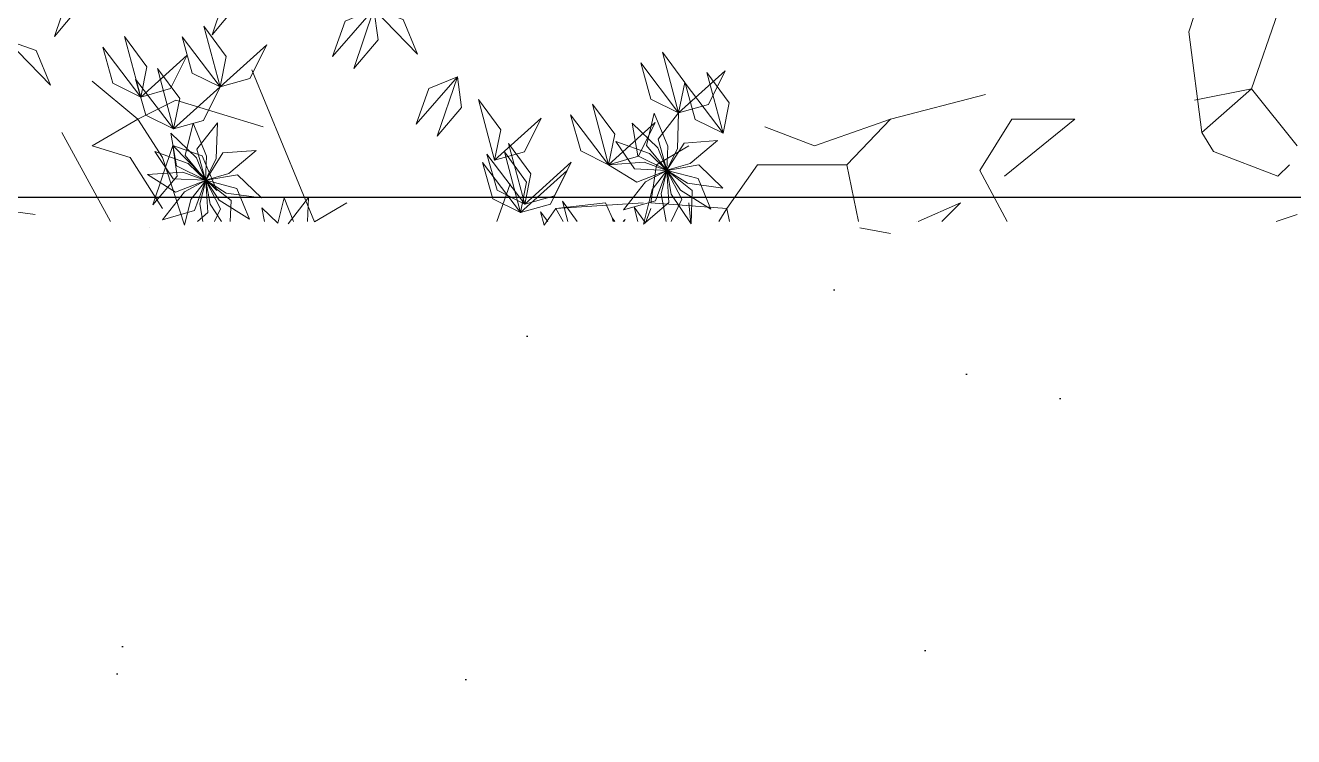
# Model space of a CAD drawing. Header units: inches. Extents: x 4350 to 28384, y -6772 to 993.
# Drawn here: x 15436.1 to 15557.4, y -3622.4 to -3554.4 of the extents above; entities that cross this region are included whole.
import ezdxf

# ---------------------------------------------------------------- set-up
doc = ezdxf.new("R2010")
doc.units = ezdxf.units.IN
doc.header["$MEASUREMENT"] = 0
doc.layers.add('ARREDAMENTO', color=2, linetype='Continuous', lineweight=18)
doc.layers.add('ARREDI_attrezzature', color=7, linetype='Continuous')

# ---------------------------------------------------------------- blocks, each defined once
blk = doc.blocks.new('chioma jacaranda')
at = {"layer": 'ARREDAMENTO'}
for p, q in [((14608.73, -3552.72), (14610.55, -3547.27)), ((14614.73, -3558.17), (14617.27, -3550.9)), ((14608.73, -3552.72), (14610, -3562.35)), ((14508.23, -3561.08), (14503.87, -3557.45)), ((14525.13, -3570.89), (14519.13, -3556.36)), ((14580.2, -3561.08), (14589.29, -3558.72)), ((14614.73, -3558.17), (14609.28, -3559.26)), ((14610, -3562.35), (14614.73, -3558.17)), ((14619.09, -3563.63), (14614.73, -3558.17)), ((14508.23, -3561.08), (14511.86, -3559.26)), ((14511.86, -3559.26), (14520.22, -3561.81)), ((14503.87, -3563.63), (14508.23, -3561.08)), ((14510.59, -3564.72), (14508.23, -3561.08)), ((14580.2, -3561.08), (14572.93, -3563.63)), ((14576.02, -3565.44), (14580.2, -3561.08)), ((14591.83, -3561.08), (14588.74, -3565.99)), ((14591.1, -3566.53), (14597.83, -3561.08)), ((14597.83, -3561.08), (14591.83, -3561.08)), ((14500.96, -3562.35), (14505.62, -3570.84)), ((14572.93, -3563.63), (14568.2, -3561.81)), ((14611.09, -3564.17), (14610, -3562.35)), ((14610, -3562.35), (14611.09, -3564.17)), ((14507.5, -3564.72), (14503.87, -3563.63)), ((14507.5, -3564.72), (14510.59, -3569.62)), ((14512.69, -3571.19), (14510.59, -3564.72)), ((14557.84, -3565.44), (14560.93, -3563.63)), ((14617.27, -3566.53), (14611.09, -3564.17)), ((14611.09, -3564.17), (14617.27, -3566.53)), ((14557.3, -3569.08), (14557.84, -3565.44)), ((14564.57, -3569.62), (14567.48, -3565.44)), ((14567.48, -3565.44), (14576.02, -3565.44)), ((14576.02, -3565.44), (14577.16, -3570.84)), ((14588.74, -3565.99), (14588.74, -3565.99)), ((14588.74, -3565.99), (14591.36, -3570.84)), ((14617.27, -3566.53), (14618.36, -3565.44)), ((14542.56, -3570.84), (14543.85, -3567.26)), ((14494.23, -3569.62), (14498.41, -3570.17)), ((14525.13, -3570.89), (14528.22, -3569.08)), ((14528.22, -3569.08), (14525.13, -3570.89)), ((14548.21, -3569.62), (14547.1, -3571.2)), ((14556.57, -3569.08), (14548.21, -3569.62)), ((14548.21, -3569.62), (14552.94, -3569.08)), ((14548.9, -3570.84), (14548.21, -3569.62)), ((14552.94, -3569.08), (14553.76, -3570.84)), ((14556.79, -3570.99), (14557.3, -3569.62)), ((14564.57, -3569.62), (14557.3, -3569.08)), ((14560.93, -3569.08), (14561.13, -3571.02)), ((14563.8, -3570.84), (14564.57, -3569.62)), ((14564.57, -3569.62), (14564.81, -3570.84)), ((14582.85, -3570.84), (14586.92, -3569.08)), ((14585.11, -3570.84), (14586.92, -3569.08)), ((14617.08, -3570.84), (14619.09, -3570.17)), ((14509.32, -3571.44), (14509.32, -3571.44)), ((14577.29, -3571.44), (14580.2, -3571.99)), ((14582.74, -3570.89), (14582.74, -3570.89))]:
    blk.add_line(p, q, dxfattribs=at)
at = {"layer": 'ARREDAMENTO', "lineweight": 0}
for points in [[(14502.17, -3547.5), (14502.56, -3550.44), (14500.25, -3553.18), (14502.17, -3547.5)], [(14517.25, -3547.31), (14517.64, -3550.25), (14515.33, -3552.99), (14517.25, -3547.31)], [(14530.81, -3550.55), (14528.07, -3551.69), (14526.86, -3555.07), (14530.81, -3550.55)], [(14530.81, -3550.55), (14531.2, -3553.49), (14528.88, -3556.23), (14530.81, -3550.55)], [(14530.81, -3550.55), (14533.6, -3551.55), (14534.98, -3554.86), (14530.81, -3550.55)], [(14516.1, -3557.98), (14516.68, -3555.08), (14514.55, -3552.19), (14516.1, -3557.98)], [(14495.7, -3553.52), (14498.49, -3554.51), (14499.87, -3557.83), (14495.7, -3553.52)], [(14508.5, -3558.95), (14509.09, -3556.05), (14506.96, -3553.16), (14508.5, -3558.95)], [(14516.1, -3557.98), (14513.44, -3556.66), (14512.47, -3553.21), (14516.1, -3557.98)], [(14508.5, -3558.95), (14505.85, -3557.63), (14504.87, -3554.18), (14508.5, -3558.95)], [(14508.5, -3558.95), (14511.35, -3558.15), (14512.95, -3554.94), (14508.5, -3558.95)], [(14516.1, -3557.98), (14518.95, -3557.18), (14520.55, -3553.96), (14516.1, -3557.98)], [(14559.95, -3560.47), (14560.53, -3557.56), (14558.41, -3554.67), (14559.95, -3560.47)], [(14511.64, -3562), (14512.23, -3559.1), (14510.1, -3556.21), (14511.64, -3562)], [(14559.95, -3560.47), (14557.3, -3559.14), (14556.32, -3555.69), (14559.95, -3560.47)], [(14511.64, -3562), (14508.99, -3560.68), (14508.01, -3557.23), (14511.64, -3562)], [(14538.79, -3557.01), (14536.06, -3558.15), (14534.85, -3561.53), (14538.79, -3557.01)], [(14538.79, -3557.01), (14539.18, -3559.95), (14536.87, -3562.69), (14538.79, -3557.01)], [(14559.95, -3560.47), (14562.8, -3559.66), (14564.4, -3556.45), (14559.95, -3560.47)], [(14564.2, -3562.41), (14564.78, -3559.5), (14562.66, -3556.61), (14564.2, -3562.41)], [(14511.64, -3562), (14514.5, -3561.2), (14516.1, -3557.98), (14511.64, -3562)], [(14564.2, -3562.41), (14561.54, -3561.09), (14560.57, -3557.63), (14564.2, -3562.41)], [(14542.35, -3564.98), (14542.93, -3562.08), (14540.8, -3559.19), (14542.35, -3564.98)], [(14553.25, -3565.42), (14553.84, -3562.51), (14551.71, -3559.62), (14553.25, -3565.42)], [(14542.35, -3564.98), (14545.2, -3564.18), (14546.8, -3560.97), (14542.35, -3564.98)], [(14553.25, -3565.42), (14550.6, -3564.1), (14549.62, -3560.64), (14553.25, -3565.42)], [(14557.62, -3560.48), (14558.9, -3563.64), (14558.82, -3565.95), (14556.86, -3563.57), (14557.62, -3560.48)], [(14559.95, -3560.47), (14559.83, -3563.87), (14558.83, -3565.95), (14558, -3562.98), (14559.95, -3560.47)], [(14513.51, -3561.44), (14514.78, -3564.6), (14514.71, -3566.91), (14512.74, -3564.53), (14513.51, -3561.44)], [(14515.84, -3561.42), (14515.72, -3564.83), (14514.71, -3566.9), (14513.88, -3563.93), (14515.84, -3561.42)], [(14553.25, -3565.42), (14556.1, -3564.61), (14557.7, -3561.4), (14553.25, -3565.42)], [(14555.5, -3561.45), (14557.95, -3563.82), (14558.82, -3565.95), (14556.06, -3564.58), (14555.5, -3561.45)], [(14511.59, -3563.57), (14511.98, -3566.51), (14509.67, -3569.25), (14511.59, -3563.57)], [(14511.38, -3562.4), (14513.84, -3564.77), (14514.71, -3566.91), (14511.94, -3565.54), (14511.38, -3562.4)], [(14511.59, -3563.57), (14514.38, -3564.56), (14515.77, -3567.88), (14511.59, -3563.57)], [(14545.23, -3569.19), (14545.82, -3566.28), (14543.69, -3563.39), (14545.23, -3569.19)], [(14553.95, -3563.19), (14557.16, -3564.36), (14558.82, -3565.96), (14555.74, -3565.83), (14553.95, -3563.19)], [(14563.66, -3563.12), (14561.05, -3565.31), (14558.83, -3565.95), (14560.49, -3563.35), (14563.66, -3563.12)], [(14509.84, -3564.15), (14513.04, -3565.32), (14514.71, -3566.91), (14511.62, -3566.78), (14509.84, -3564.15)], [(14519.55, -3564.07), (14516.93, -3566.26), (14514.72, -3566.9), (14516.37, -3564.3), (14519.55, -3564.07)], [(14545.23, -3569.19), (14542.58, -3567.87), (14541.6, -3564.41), (14545.23, -3569.19)], [(14544.83, -3569.99), (14545.41, -3567.09), (14543.28, -3564.2), (14544.83, -3569.99)], [(14544.83, -3569.99), (14542.17, -3568.67), (14541.19, -3565.22), (14544.83, -3569.99)], [(14544.83, -3569.99), (14547.68, -3569.18), (14549.28, -3565.97), (14544.83, -3569.99)], [(14545.23, -3569.19), (14548.08, -3568.38), (14549.68, -3565.17), (14545.23, -3569.19)], [(14553.25, -3565.42), (14556.65, -3565.18), (14558.82, -3565.96), (14555.95, -3567.1), (14553.25, -3565.42)], [(14554.69, -3569.74), (14556.79, -3567.06), (14558.83, -3565.97), (14557.75, -3568.86), (14554.69, -3569.74)], [(14556.59, -3571.1), (14557.42, -3567.79), (14558.83, -3565.97), (14559.02, -3569.04), (14556.59, -3571.1)], [(14558.75, -3570.84), (14558.28, -3568.21), (14558.83, -3565.97), (14560.26, -3568.7), (14559.23, -3570.84)], [(14564.17, -3567.65), (14560.8, -3567.17), (14558.84, -3565.96), (14561.88, -3565.44), (14564.17, -3567.65)], [(14563.02, -3569.67), (14560.13, -3567.87), (14558.84, -3565.96), (14561.83, -3566.73), (14563.02, -3569.67)], [(14561.15, -3571.06), (14559.24, -3568.23), (14558.84, -3565.96), (14561.25, -3567.88), (14561.15, -3571.06)], [(14509.14, -3566.37), (14512.54, -3566.13), (14514.71, -3566.92), (14511.84, -3568.05), (14509.14, -3566.37)], [(14510.58, -3570.7), (14512.68, -3568.01), (14514.71, -3566.92), (14513.64, -3569.81), (14510.58, -3570.7)], [(14512.69, -3571.19), (14513.3, -3568.74), (14514.72, -3566.92), (14514.91, -3570), (14513.92, -3570.84)], [(14514.46, -3570.84), (14514.17, -3569.16), (14514.72, -3566.92), (14516.15, -3569.65), (14515.57, -3570.84)], [(14520.06, -3568.6), (14516.68, -3568.13), (14514.72, -3566.91), (14517.77, -3566.4), (14520.06, -3568.6)], [(14518.91, -3570.63), (14516.02, -3568.82), (14514.72, -3566.91), (14517.71, -3567.68), (14518.91, -3570.63)], [(14516.24, -3570.84), (14515.13, -3569.19), (14514.72, -3566.92), (14517.14, -3568.83), (14517.07, -3570.84)], [(14520.1, -3569.54), (14521.62, -3571.01)], [(14520.33, -3570.84), (14520.1, -3569.54)], [(14521.62, -3571.01), (14522.22, -3568.58)], [(14522.22, -3568.58), (14523.13, -3570.84)], [(14522.59, -3571.07), (14524.55, -3568.56)], [(14524.55, -3568.56), (14524.47, -3570.84)], [(14550.26, -3570.84), (14548.83, -3568.89), (14549.34, -3570.84)], [(14556.79, -3570.99), (14555.69, -3569.49), (14556.05, -3570.84)], [(14547.1, -3571.2), (14546.74, -3569.91), (14547.44, -3570.84)], [(14553.7, -3570.84), (14553.6, -3570.51), (14553.85, -3570.84)], [(14554.74, -3570.84), (14554.82, -3570.67), (14554.63, -3570.84)]]:
    blk.add_lwpolyline(points, dxfattribs=at)

msp = doc.modelspace()

# ---------------------------------------------------------------- hatches: boundary and pattern name
at = {"layer": 'ARREDI_attrezzature'}
h = msp.add_hatch(dxfattribs=at)
h.set_pattern_fill('AR-SAND', color=256, scale=30)
h.paths.add_polyline_path([(17035.43, -3570.84), (16637.75, -3570.84), (16637.75, -4170.84), (17035.43, -4170.84)])
h.paths.add_polyline_path([(16637.75, -3570.84), (16447.77, -3570.84), (16447.77, -3785.84), (16637.75, -3785.84)])
h.paths.add_polyline_path([(16447.77, -3570.84), (16326.96, -3570.84), (16326.96, -3685.66), (16447.77, -3685.84)])
h.paths.add_polyline_path([(16326.96, -3570.84), (15991.28, -3570.84), (15991.28, -3635.84), (16124.43, -3769.71), (16124.86, -3766.1), (16132.88, -3767.95), (16130.99, -3775.37), (16134.77, -3775.83), (16135.24, -3771.2), (16139.01, -3772.13), (16140.9, -3767.03), (16145.62, -3769.81), (16142.32, -3776.76), (16146.09, -3778.62), (16147.98, -3774.44), (16158.36, -3777.69), (16156.47, -3782.33), (16162.14, -3780.47), (16167.18, -3785.84), (16177.74, -3785.84), (16178.31, -3778.91), (16176.77, -3779.08), (16180.54, -3767.49), (16198, -3765.64), (16196.11, -3772.13), (16194.7, -3779.08), (16194.22, -3778.81), (16194.22, -3782.79), (16190.45, -3781.86), (16190.45, -3785.84), (16203.65, -3785.84), (16202.72, -3791.13), (16206.97, -3788.82), (16206.97, -3792.52), (16202.25, -3792.99), (16204.4, -3799.75), (16204.82, -3800.33), (16211.94, -3798), (16211.68, -3797.16), (16215.93, -3796.7), (16211.94, -3798), (16213.1, -3801.8), (16217.35, -3800.87), (16206.49, -3805.04), (16209.32, -3811.53), (16199.56, -3825.73), (16206.02, -3818.02), (16214.99, -3808.75), (16224.9, -3799.48), (16240, -3788.82), (16250.38, -3781.86), (16259.82, -3776.3), (16269.72, -3769.81), (16279.16, -3764.71), (16291.5, -3758.92), (16291.43, -3758.68), (16299.93, -3754.97), (16299.45, -3755.19), (16299.45, -3755.44), (16303.23, -3754.05), (16302.28, -3763.32), (16298.51, -3777.69), (16294.26, -3768.88), (16291.5, -3758.92), (16279.16, -3764.71), (16269.72, -3769.81), (16259.82, -3776.3), (16250.38, -3781.86), (16244.44, -3785.84), (16326.96, -3785.84), (16326.96, -3685.84)])
h.paths.add_polyline_path([(16246.13, -3705.83), (16257.93, -3703.51), (16263.12, -3706.76), (16257.93, -3713.25), (16251.32, -3721.59), (16245.66, -3729.01), (16239.52, -3738.28), (16234.81, -3745.24), (16228.67, -3754.97), (16224.9, -3762.39), (16223.8, -3764.12), (16230.56, -3761.46), (16235.75, -3759.61), (16240.47, -3758.22), (16237.64, -3752.66), (16247.55, -3749.41), (16249.43, -3758.22), (16254.62, -3756.36), (16252.27, -3750.8), (16258.4, -3748.95), (16260.29, -3753.58), (16265.48, -3752.19), (16263.12, -3745.7), (16278.69, -3743.38), (16279.16, -3748.02), (16284.35, -3747.56), (16283.41, -3742.92), (16295.21, -3744.77), (16295.73, -3750.4), (16292.85, -3750.8), (16293.79, -3754.97), (16289.54, -3756.83), (16288.6, -3749.41), (16279.16, -3751.73), (16280.04, -3755.81), (16281.05, -3755.44), (16281.05, -3760.54), (16280.04, -3755.81), (16278.1, -3756.52), (16278.69, -3761.46), (16277.27, -3756.83), (16278.1, -3756.52), (16277.75, -3753.58), (16266.42, -3756.83), (16268.78, -3761), (16264.64, -3761.9), (16265.01, -3765.64), (16264.53, -3761.93), (16264.64, -3761.9), (16264.06, -3755.9), (16256.04, -3757.29), (16256.86, -3761.53), (16256.98, -3761.46), (16257.93, -3767.03), (16256.86, -3761.53), (16253.73, -3763.29), (16254.62, -3767.49), (16253.68, -3763.32), (16253.73, -3763.29), (16252.74, -3758.68), (16238.58, -3764.25), (16238.79, -3769.44), (16239.05, -3769.34), (16239.05, -3775.83), (16238.79, -3769.44), (16235.28, -3770.74), (16235.75, -3774.44), (16234.33, -3766.1), (16228.67, -3767.95), (16233.39, -3786.5), (16230.56, -3777.69), (16225.84, -3780.01), (16221.59, -3764.71), (16209.32, -3772.59), (16214.99, -3778.15), (16212.16, -3780.93), (16219.23, -3786.96), (16204.36, -3777.22), (16206.02, -3769.34), (16211.68, -3770.74), (16215.16, -3760.98), (16208.38, -3760.07), (16211.21, -3751.73), (16217.35, -3755.44), (16218.76, -3751.26), (16212.16, -3750.8), (16217.35, -3738.75), (16218.81, -3739.53), (16220.65, -3734.58), (16223.48, -3729.94), (16218.76, -3729.48), (16223.01, -3723.45), (16229.14, -3726.23), (16232.42, -3723.48), (16230.56, -3721.13), (16231.98, -3720.22), (16229.62, -3716.49), (16237.17, -3712.32), (16244.24, -3708.15), (16246.13, -3711.86)], flags=16)
h.paths.add_polyline_path([(16242.29, -3715.9), (16245.19, -3721.59), (16241.41, -3716.49)], flags=0)
h.paths.add_polyline_path([(16231.97, -3731.79), (16234.81, -3734.11), (16231.85, -3732.02)], flags=0)
h.paths.add_polyline_path([(15991.28, -3570.84), (15331.28, -3570.84), (15331.28, -3635.84), (15991.28, -3635.84)])
h.paths.add_polyline_path([(15331.28, -3570.84), (14846.4, -3570.84), (14846.4, -4170.84), (15331.28, -4170.84)])
h.paths.add_polyline_path([(15991.28, -3635.84), (15991.28, -3785.84), (16008.47, -3785.84), (16008.42, -3785.56), (16008.82, -3785.84), (16012.4, -3785.84), (16013.39, -3782.01), (16016.78, -3782.54), (16019.39, -3779.13), (16021.44, -3782.38), (16018.79, -3784.22), (16019.75, -3785.84), (16025.56, -3785.84), (16025.7, -3785.74), (16025.72, -3785.84), (16032.24, -3785.84), (16031.4, -3782.95), (16028.3, -3781.28), (16025.32, -3778.67), (16029.88, -3777.36), (16026.14, -3775.48), (16022.75, -3774.45), (16022.42, -3771.15), (16024.64, -3772.53), (16027.94, -3772.72), (16028.86, -3770.59), (16030.24, -3768.04), (16032.16, -3770.57), (16034.61, -3770.13), (16037.59, -3772.95), (16034.42, -3774.16), (16035.28, -3775.63), (16039.18, -3775.39), (16038.98, -3777.3), (16038.8, -3781.33), (16040.1, -3785.34), (16042.63, -3783.63), (16044.87, -3784.55), (16045.29, -3784.25), (16045.91, -3781.91), (16041.88, -3780.67), (16042.79, -3776.31), (16043.08, -3770.38), (16044.76, -3768.25), (16046.79, -3772.8), (16048.59, -3770.88), (16049.46, -3773.3), (16050.2, -3776.26), (16051.37, -3773.71), (16053.57, -3772.76), (16055.07, -3775.71), (16055.31, -3779.19), (16053.7, -3779.3), (16052.91, -3783.69), (16054.19, -3783.98), (16053.87, -3785.76), (16053.93, -3785.84), (16061.93, -3785.84), (16062.25, -3785.19), (16062.5, -3785.84), (16066.4, -3785.84), (16066.69, -3785.04), (16068.6, -3784.73), (16070.71, -3784.59), (16071.42, -3785.84), (16072.56, -3785.84), (16072.92, -3784.36), (16074.2, -3785.11), (16076.86, -3785.31), (16080.46, -3784.86), (16079.03, -3785.84), (16084.26, -3785.84), (16084.75, -3779.08), (16090.42, -3778.65), (16089.47, -3774.44), (16110.7, -3768.88), (16111.65, -3773.52), (16115.42, -3772.59), (16114.01, -3767.49), (16119.67, -3767.49), (16119.2, -3773.98), (16123.91, -3773.98), (16124.43, -3769.71)], flags=17)
h.paths.add_polyline_path([(15272.3, -3924.58), (15272.3, -3882.09), (15241.39, -3882.09), (15241.39, -3924.58)], flags=24)

# ---------------------------------------------------------------- linework, layer by layer
msp.add_line((14846.4, -3570.84), (17035.43, -3570.84), dxfattribs=at)

# ---------------------------------------------------------------- block references
msp.add_blockref('chioma jacaranda', (938.65, -2.32))

doc.saveas('drawing.dxf')
